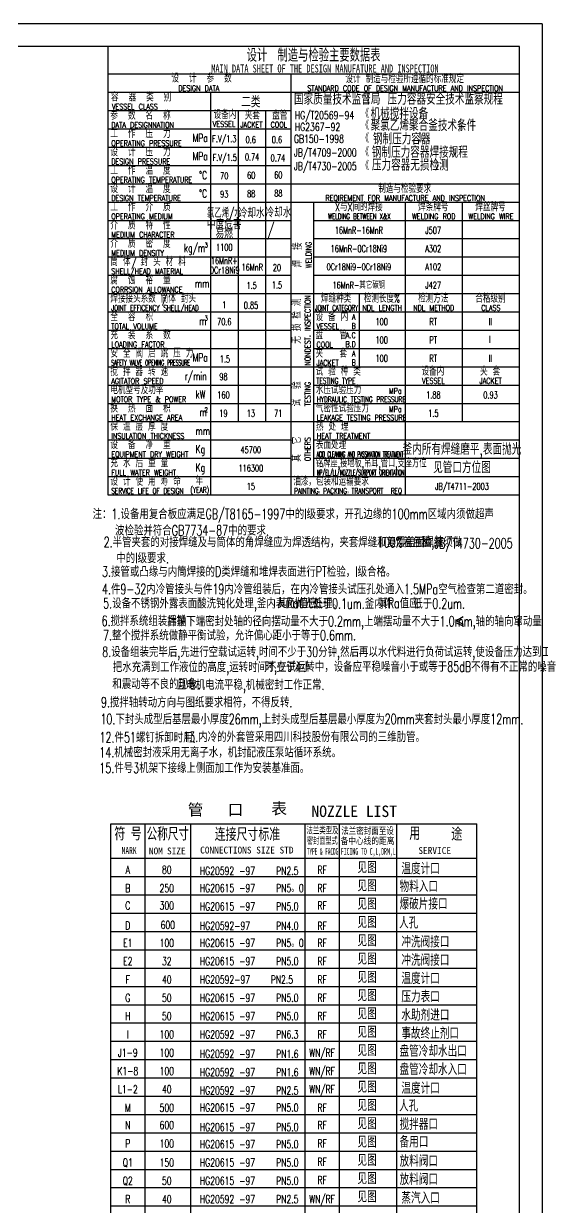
# Model space of a CAD drawing. Extents: x -1586 to 4745, y 878 to 5807.
# Drawn here: x -1219 to -992, y 5289 to 5807 of the extents above; entities that cross this region are included whole.
import ezdxf
from ezdxf.enums import TextEntityAlignment as Align

# ---------------------------------------------------------------- set-up
doc = ezdxf.new("R2010")
doc.units = 0
doc.header["$MEASUREMENT"] = 0
for name, color, linetype in [('剖面层', 3, 'CONTINUOUS'), ('图块层', 7, 'CONTINUOUS'), ('文字层', 6, 'CONTINUOUS')]:
    doc.layers.add(name, color=color, linetype=linetype)
doc.styles.add('FS', font='SIMFANG.TTF', dxfattribs={"width": 0.66})
doc.styles.add('HZ', font='txt', dxfattribs={"width": 0.68, "bigfont": 'hztxt'})
doc.styles.get("Standard").update_dxf_attribs({"font": 'txt.shx', "width": 0.7, "bigfont": 'hztxt.shx'})
doc.styles.add('SZ', font='complex.shx', dxfattribs={"width": 0.7, "bigfont": 'hztxt.shx'})

msp = doc.modelspace()

# ---------------------------------------------------------------- linework, layer by layer
at = {"layer": '剖面层'}
for p, q in [((-992.487, 5806.795), (-992.487, 4755.795)), ((-1030.068, 5544.87), (-1026.963, 5543.348)), ((-1027.11, 5547.504), (-1030.01, 5545.719)), ((-1030.01, 5545.719), (-1027.051, 5544.314))]:
    msp.add_line(p, q, dxfattribs=at)
at = {"layer": '图块层'}
for p, q in [((-992.487, 5806.795), (-1586.487, 5806.795)), ((-1182.487, 5784.795), (-1002.487, 5784.795)), ((-1102.487, 5784.795), (-1102.487, 5600.795)), ((-1182.487, 5776.795), (-1002.487, 5776.795)), ((-1137.487, 5776.795), (-1137.487, 5600.795)), ((-1182.487, 5768.795), (-1102.487, 5768.795)), ((-1125.523, 5768.795), (-1125.523, 5632.795)), ((-1113.523, 5768.795), (-1113.523, 5632.795)), ((-1182.487, 5760.795), (-1102.487, 5760.795)), ((-1182.487, 5752.795), (-1102.487, 5752.795)), ((-1182.487, 5744.795), (-1102.487, 5744.795)), ((-1182.487, 5736.795), (-1002.487, 5736.795)), ((-1182.487, 5728.795), (-1002.487, 5728.795)), ((-1092.487, 5728.795), (-1092.487, 5608.795)), ((-1052.487, 5728.795), (-1052.487, 5600.795)), ((-1027.487, 5728.795), (-1027.487, 5632.795)), ((-1182.487, 5720.795), (-1102.487, 5720.795)), ((-1092.487, 5720.795), (-1002.487, 5720.795)), ((-1182.487, 5712.795), (-1102.487, 5712.795)), ((-1092.487, 5712.795), (-1002.487, 5712.795)), ((-1182.487, 5704.795), (-1102.487, 5704.795)), ((-1092.487, 5704.795), (-1002.487, 5704.795)), ((-1182.487, 5696.795), (-1102.487, 5696.795)), ((-1092.487, 5696.795), (-1002.487, 5696.795)), ((-1182.487, 5688.795), (-1092.487, 5688.795)), ((-1092.487, 5688.795), (-1002.487, 5688.795)), ((-1072.487, 5688.795), (-1072.487, 5656.795)), ((-1182.487, 5680.795), (-1102.487, 5680.795)), ((-1092.487, 5680.795), (-1002.487, 5680.795)), ((-1182.487, 5672.795), (-1102.487, 5672.795)), ((-1092.487, 5672.795), (-1002.487, 5672.795)), ((-1182.487, 5664.795), (-1102.487, 5664.795)), ((-1092.487, 5664.795), (-1002.487, 5664.795)), ((-1182.487, 5656.795), (-1102.487, 5656.795)), ((-1102.487, 5656.795), (-1002.487, 5656.795)), ((-1182.487, 5648.795), (-1102.487, 5648.795)), ((-1092.487, 5648.795), (-1002.487, 5648.795)), ((-1182.487, 5640.795), (-1102.487, 5640.795)), ((-1092.487, 5640.795), (-1002.487, 5640.795)), ((-1182.487, 5632.795), (-1002.487, 5632.795)), ((-1182.487, 5624.795), (-1102.487, 5624.795)), ((-1092.487, 5624.795), (-1002.487, 5624.795)), ((-1182.487, 5616.795), (-1102.487, 5616.795)), ((-1092.487, 5616.795), (-1002.487, 5616.795)), ((-1182.487, 5608.795), (-1002.487, 5608.795)), ((-1166.105, 5217.876), (-1166.105, 5456.876)), ((-1146.105, 5217.876), (-1146.105, 5456.876)), ((-1096.105, 5217.876), (-1096.105, 5456.876)), ((-1081.105, 5217.876), (-1081.105, 5456.876)), ((-1056.105, 5217.876), (-1056.105, 5456.876)), ((-1181.105, 5441.876), (-1021.105, 5441.876)), ((-1181.105, 5433.876), (-1021.105, 5433.876)), ((-1181.105, 5425.876), (-1021.105, 5425.876)), ((-1181.105, 5417.876), (-1021.105, 5417.876)), ((-1181.105, 5409.876), (-1021.105, 5409.876)), ((-1181.105, 5401.876), (-1021.105, 5401.876)), ((-1181.105, 5393.876), (-1021.105, 5393.876)), ((-1181.105, 5393.876), (-1021.105, 5393.876)), ((-1181.105, 5385.876), (-1021.105, 5385.876)), ((-1181.105, 5377.876), (-1021.105, 5377.876)), ((-1181.105, 5369.876), (-1021.105, 5369.876)), ((-1181.105, 5361.876), (-1021.105, 5361.876)), ((-1181.105, 5353.876), (-1021.105, 5353.876)), ((-1181.105, 5345.876), (-1021.105, 5345.876)), ((-1181.105, 5337.876), (-1021.105, 5337.876)), ((-1181.105, 5329.876), (-1021.105, 5329.876)), ((-1181.105, 5321.876), (-1021.105, 5321.876)), ((-1181.105, 5313.876), (-1021.105, 5313.876)), ((-1181.105, 5305.876), (-1021.105, 5305.876)), ((-1181.105, 5297.876), (-1021.105, 5297.876)), ((-1181.105, 5289.876), (-1021.105, 5289.876))]:
    msp.add_line(p, q, dxfattribs=at)
at = {"layer": '图块层', "color": 1}
for p, q in [((-1002.487, 5796.795), (-1561.487, 5796.795)), ((-1182.487, 5796.795), (-1182.487, 5600.795)), ((-1002.487, 4765.795), (-1002.487, 5796.795)), ((-1182.487, 5600.795), (-1002.487, 5600.795)), ((-1181.105, 5456.876), (-1021.105, 5456.876)), ((-1181.105, 5217.876), (-1181.105, 5456.876)), ((-1021.105, 5217.876), (-1021.105, 5456.876))]:
    msp.add_line(p, q, dxfattribs=at)

# ---------------------------------------------------------------- texts
at = {"layer": '剖面层', "style": 'HZ', "width": 0.68}
for s, p in [('注：1.设备用复合板应满足GB/T8165-1997中的I级要求，开孔边缘的100mm区域内须做超声', (-1189.093, 5590.18)), ('波检验并符合GB7734-87中的要求.', (-1179.273, 5582.991)), ('2.半管夹套的对接焊缝及与筒体的角焊缝应为焊透结构，夹套焊缝和复层盖面焊缝须做  ', (-1184.292, 5577.878)), ('  100%着色检', (-1069.936, 5577.835)), ('  验,按', (-1050.642, 5578.124)), (' JB/T4730-2005', (-1042.426, 5577.392)), ('中的I级要求.', (-1178.742, 5570.91)), ('3.接管或凸缘与内筒焊接的D类焊缝和堆焊表面进行PT检验，I级合格。', (-1184.967, 5564.958)), ('4.件9-32内冷管接头与件19内冷管组装后，在内冷管接头试压孔处通入1.5MPa空气检查第二道密封。', (-1184.979, 5557.342)), ('5.设备不锈钢外露表面酸洗钝化处理,釜内表面抛光处理。', (-1184.484, 5551.124)), ('其Ra值应 ', (-1108.379, 5551.217)), ('低于0.1um.釜内件', (-1092.645, 5550.973)), ('其Ra值应 ', (-1064.213, 5551.217)), ('低于0.2um.', (-1048.889, 5550.973)), ('6.搅拌系统组装后搅  ', (-1185.175, 5543.438)), ('拌轴下端密封处轴的径向摆动量不大于0.2mm,上端摆动量不大于1.0mm,轴的轴向窜动量   0.2mm ', (-1156.393, 5543.279)), ('7.整个搅拌系统做静平衡试验，允许偏心距小于等于0.6mm.', (-1184.535, 5537.136)), ('8.设备组装完毕后,先进行空载试运转,时间不少于30分钟,然后再以水代料进行负荷试运转,使设备压力达到工作压力,', (-1184.903, 5529.904)), ('把水充满到工作液位的高度,运转时间不少于4小', (-1180.255, 5523.252)), ('时,在试运转中，设备应平稳噪音小于或等于85dB不得有不正常的噪音', (-1113.886, 5523.408)), ('和震动等不良的现象.', (-1180.463, 5515.889)), ('且电机电流平稳,机械密封工作正常.', (-1152.302, 5515.516)), ('9.搅拌轴转动方向与图纸要求相符，不得反转.', (-1185.458, 5507.842)), ('10.下封头成型后基层最小厚度26mm,上封头成型后基层最小厚度为20mm夹套封头最小厚度12mm.', (-1185.686, 5500.479)), ('12.件51螺钉拆卸时用.', (-1186.084, 5492.509)), ('13.内冷的外套管采用四川科技股份有限公司的三维肋管。', (-1149.495, 5492.734)), ('14.机械密封液采用无离子水，机封配液压泵站循环系统。', (-1186.166, 5485.964)), ('15.件号3机架下接缘上侧面加工作为安装基准面。', (-1186.166, 5479.153))]:
    msp.add_text(s, height=4.5, dxfattribs=at).set_placement(p)
at = {"layer": '图块层', "style": 'FS', "width": 0.66}
msp.add_text('设计  制造与检验主要数据表', height=5, dxfattribs=at).set_placement((-1092.487, 5790.693), align=Align.CENTER)
at = {"layer": '图块层', "style": 'FS'}
for s, height, width, p in [('MAIN DATA SHEET OF THE DESIGN MANUFATURE AND INSPECTION', 3.5, 0.66, (-1137.211, 5785.445)), ('符 号', 5, 0.7, (-1179.577, 5450.263)), ('连接尺寸标准', 5, 0.7, (-1135.723, 5450.016)), ('用', 5, 0.7, (-1050.643, 5450.438)), ('途', 5, 0.7, (-1032.282, 5450.134)), ('MARK', 3, 0.66, (-1176.348, 5443.782))]:
    msp.add_text(s, height=height, dxfattribs=dict(at, width=width)).set_placement(p)
at = {"layer": '图块层'}
for s, height, width, p in [('设  计  参  数', 3.5, 0.7, (-1154.615, 5781.095)), ('容  器  类  别', 3.5, 0.7, (-1181.049, 5772.847)), ('DESIGN DATA', 2.5, 0.7, (-1151.621, 5777.333)), ('VESSEL CLASS', 2.5, 0.7, (-1180.659, 5769.271)), ('参  数  名  称', 3.5, 0.7, (-1181.307, 5764.852)), ('工  作  压  力', 3.5, 0.7, (-1181.307, 5756.852)), ('DATA DESIGNNATION', 2.5, 0.7, (-1180.917, 5761.275)), ('OPERATING PRESSURE', 2.5, 0.7, (-1180.917, 5753.275)), ('MPa', 3.5, 0.7, (-1145.4, 5755.067)), ('设  计  压  力', 3.5, 0.7, (-1181.307, 5748.852)), ('MPa', 3.5, 0.7, (-1145.4, 5747.067)), ('工  作  温  度', 3.5, 0.7, (-1181.307, 5740.852)), ('DESIGN PRESSURE', 2.5, 0.7, (-1180.917, 5745.275)), ('OPERATING TEMPERATURE', 2.5, 0.7, (-1180.917, 5737.275)), ('%%dC', 3.5, 0.7, (-1142.507, 5738.757)), ('设  计  温  度', 3.5, 0.7, (-1181.307, 5732.852)), ('%%dC', 3.5, 0.7, (-1142.507, 5730.757)), ('DESIGN TEMPERATURE', 2.5, 0.7, (-1180.917, 5729.275)), ('工  作  介  质', 3.5, 0.7, (-1181.307, 5724.852)), ('介  质  特  性', 3.5, 0.7, (-1181.307, 5716.852)), ('OPERATING MEDIUM', 2.5, 0.7, (-1180.917, 5721.275)), ('MEDIUM CHARACTER', 2.5, 0.7, (-1180.917, 5713.275)), ('介  质  密  度', 3.5, 0.7, (-1181.307, 5708.852)), ('kg/m', 3.5, 0.7, (-1149.146, 5706.963)), ('3', 2, 0.7, (-1140.175, 5708.989)), ('筒 体  封 头 材 料', 3.5, 0.7, (-1181.307, 5700.852)), ('MEDIUM DENSITY', 2.5, 0.7, (-1180.917, 5705.275)), ('/', 3.5, 0.7, (-1172.205, 5700.573)), ('SHELL/HEAD MATERIAL', 2.5, 0.7, (-1180.917, 5697.275)), ('腐  蚀  裕  量', 3.5, 0.7, (-1181.307, 5692.852)), ('mm', 3.5, 0.7, (-1144.309, 5691.509)), ('焊接接头系数 筒体 封头', 3.5, 0.7, (-1181.307, 5684.852)), ('CORRSION ALLOWANCE', 2.5, 0.7, (-1180.917, 5689.275)), ('/', 3.5, 0.7, (-1158.74, 5684.692)), ('JOINT EFFICENCY SHELL/HEAD', 2.5, 0.6, (-1180.917, 5681.275)), ('全  容  积', 3.5, 0.7, (-1181.307, 5676.852)), ('m', 3.5, 0.7, (-1142.515, 5674.963)), ('3', 2, 0.7, (-1140.175, 5676.989)), ('设 备 内', 3.5, 0.7, (-1091.612, 5676.828)), ('充  装  系  数', 3.5, 0.7, (-1181.307, 5668.852)), ('TOTAL VOLUME', 2.5, 0.7, (-1180.917, 5673.275)), ('盘   管', 3.5, 0.7, (-1091.612, 5668.828)), ('VESSEL ', 2.5, 0.7, (-1091.222, 5673.252)), ('LOADING FACTOR', 2.5, 0.7, (-1180.917, 5665.275)), ('COOL', 2.5, 0.7, (-1091.222, 5665.252)), ('安 全 阀 启 跳 压 力', 3.5, 0.7, (-1181.307, 5660.852)), ('MPa', 3.5, 0.7, (-1145.4, 5659.067)), ('夹   套', 3.5, 0.7, (-1091.612, 5660.828)), ('搅 拌 器 转 速', 3.5, 0.7, (-1181.307, 5652.852)), ('SAFETY VALVE OPENING PRESSURE', 2.5, 0.47, (-1180.917, 5657.275)), ('试 验 种 类', 3.5, 0.7, (-1091.612, 5652.964)), ('JACKET', 2.5, 0.7, (-1091.222, 5657.252)), ('AGITATOR SPEED', 2.5, 0.7, (-1180.917, 5649.275)), ('r/min', 3.5, 0.7, (-1148.824, 5650.963)), ('TESTING TYPE', 2.5, 0.6, (-1091.222, 5649.388)), ('电机型号及功率', 3.5, 0.7, (-1181.307, 5644.852)), ('kW', 3.5, 0.7, (-1144.075, 5642.963)), ('水压试验压力', 3.5, 0.7, (-1091.455, 5644.852)), ('MPa', 2.5, 0.7, (-1059.551, 5644.997)), ('MOTOR TYPE & POWER', 2.5, 0.7, (-1180.917, 5641.275)), ('HYDRAULIC TESTING PRESSURE', 2.5, 0.6, (-1091.065, 5641.275)), ('换  热  面  积', 3.5, 0.7, (-1181.307, 5636.852)), ('m', 3.5, 0.7, (-1142.379, 5635.209)), ('2', 2, 0.7, (-1140.175, 5636.989)), ('气密性试验压力', 3.5, 0.7, (-1091.455, 5636.852)), ('MPa', 2.5, 0.7, (-1059.551, 5636.997)), ('保 温 层 厚 度', 3.5, 0.7, (-1181.307, 5628.852)), ('HEAT EXCHANGE AREA', 2.5, 0.7, (-1180.917, 5633.275)), ('热 处 理', 3.5, 0.7, (-1091.455, 5628.852)), ('LEAKAGE TESTING PRESSURE', 2.5, 0.65, (-1091.065, 5633.275)), ('INSULATION THICKNESS', 2.5, 0.7, (-1180.917, 5625.275)), ('mm', 3.5, 0.7, (-1144.075, 5626.963)), ('HEAT TREATMENT', 2.5, 0.7, (-1091.065, 5625.275)), ('设  备  净  重  ', 3.5, 0.7, (-1181.307, 5620.852)), ('Kg', 3.5, 0.7, (-1144.075, 5618.963)), ('表面处理', 3.5, 0.7, (-1091.455, 5620.852)), ('充 水 后 重 量', 3.5, 0.7, (-1181.307, 5612.852)), ('EQUIPMENT DRY WEIGHT', 2.5, 0.7, (-1180.917, 5617.275)), ('铭牌座,接地板,吊耳,管口,支座方位', 3.5, 0.67, (-1091.455, 5612.852)), ('ACID CLEANING AND PASSIVATION TREATMENT', 2.5, 0.4, (-1091.065, 5617.275)), ('FULL WATER WEIGHT', 2.5, 0.7, (-1180.917, 5609.275)), ('Kg', 3.5, 0.7, (-1144.075, 5610.963)), ('NP/EL/LL/NOZZLE/SURPORT ORIENTATION', 2.5, 0.43, (-1091.065, 5609.275)), ('设 计 使 用 寿 命  ', 3.5, 0.7, (-1181.307, 5604.852)), ('年', 3.5, 0.7, (-1144.075, 5605.145)), ('油漆，包装和运输要求', 3.5, 0.7, (-1101.389, 5604.852)), ('SERVICE LIFE OF DESIGN', 2.5, 0.6, (-1180.917, 5601.275)), ('(YEAR)', 2.5, 0.6, (-1146.338, 5601.716)), ('PAINTING，PACKING，TRANSPORT  REQ', 2.5, 0.6, (-1100.999, 5601.275))]:
    msp.add_text(s, height=height, dxfattribs=dict(at, width=width)).set_placement(p)
for s, height, width, p in [('设计 制造与检验所遵循的标准规定', 3.5, 0.7, (-1052.652, 5780.852)), ('STANDARD CODE OF DESIGN MANUFACTURE AND INSPECTION', 2.5, 0.7, (-1052.465, 5777.275)), ('设备内', 3.5, 0.7, (-1131.211, 5765.196)), ('夹套', 3.5, 0.7, (-1119.246, 5764.931)), ('盘管', 3.5, 0.7, (-1107.246, 5764.931)), ('VESSEL', 2.5, 0.67, (-1131.628, 5761.62)), ('JACKET', 2.5, 0.67, (-1119.663, 5761.355)), ('COOL', 2.5, 0.67, (-1107.663, 5761.355)), ('制造与检验要求', 3.5, 0.7, (-1052.652, 5732.852)), ('REQIREMENT FOR MANUFACTURE AND INSPECTION', 2.5, 0.7, (-1052.465, 5729.275)), ('X与X间的焊接', 3.5, 0.7, (-1072.652, 5724.852)), ('焊条牌号', 3.5, 0.7, (-1040.152, 5724.852)), ('焊丝牌号', 3.5, 0.7, (-1015.152, 5724.852)), ('WELDING BETWEEN X&X', 2.5, 0.55, (-1072.465, 5721.275)), ('WELDING ROD', 2.5, 0.7, (-1039.965, 5721.275)), ('WELDING WIRE', 2.5, 0.7, (-1014.965, 5721.275)), ('焊缝种类', 3.5, 0.7, (-1082.652, 5684.852)), ('检测长度%', 3.5, 0.7, (-1062.652, 5684.852)), ('检测方法', 3.5, 0.7, (-1040.152, 5684.852)), ('合格级别', 3.5, 0.7, (-1015.152, 5684.852)), ('JOINT CATEGORY', 2.5, 0.55, (-1082.465, 5681.275)), ('NDL LENGTH', 2.5, 0.7, (-1062.465, 5681.275)), ('NDL METHOD', 2.5, 0.7, (-1039.965, 5681.275)), ('CLASS', 2.5, 0.7, (-1014.965, 5681.275)), ('A', 2.5, 0.7, (-1074.949, 5677.31)), ('B', 2.5, 0.7, (-1074.949, 5673.39)), ('A.', 2.5, 0.7, (-1077.214, 5669.31)), ('B.', 2.5, 0.7, (-1077.214, 5665.39)), ('C', 2.5, 0.7, (-1074.949, 5669.31)), ('D', 2.5, 0.7, (-1074.949, 5665.39)), ('A', 2.5, 0.7, (-1074.949, 5661.31)), ('B', 2.5, 0.7, (-1074.949, 5657.39)), ('设备内', 3.5, 0.7, (-1040.309, 5652.964)), ('夹 套', 3.5, 0.7, (-1015.309, 5652.964)), ('VESSEL', 2.5, 0.7, (-1040.122, 5649.388)), ('JACKET', 2.5, 0.7, (-1015.122, 5649.388))]:
    msp.add_text(s, height=height, dxfattribs=dict(at, width=width)).set_placement(p, align=Align.CENTER)
at = {"layer": '图块层', "width": 0.7}
for s, height, p in [('焊  接', 3.5, (-1097.669, 5705.679)), ('WELDING', 2.5, (-1093.424, 5705.658)), ('无 损 检 测', 3.5, (-1098.063, 5676.765)), ('NONDEST. INSPECTION', 2.5, (-1093.818, 5672.681)), ('试  验', 3.5, (-1098.063, 5644.892)), ('TESTING', 2.5, (-1093.818, 5644.87)), ('其  它', 3.5, (-1098.063, 5620.765)), ('OTHERS', 2.5, (-1093.818, 5620.744))]:
    msp.add_text(s, height=height, rotation=90, dxfattribs=at).set_placement(p, align=Align.CENTER)
at = {"layer": '图块层', "style": 'FS'}
for s, height, p in [('管', 5, (-1147.458, 5460.652)), ('口', 5, (-1130.017, 5460.652)), ('表', 5, (-1110.958, 5461.152)), ('NOZZLE LIST', 5, (-1093.428, 5459.924)), ('NOM', 3, (-1164.476, 5443.593)), ('SIZE', 3, (-1156.566, 5443.593)), ('CONNECTIONS SIZE STD', 3, (-1142.064, 5443.97)), ('SERVICE', 3, (-1046.681, 5443.782))]:
    msp.add_text(s, height=height, dxfattribs=at).set_placement(p)
for s, height, width, p, p2 in [('公称尺寸', 5, 0.668457, (-1165.462, 5450.204), (-1146.962, 5450.204)), ('法兰类型及', 3, 0.674479, (-1095.605, 5452.693), (-1081.605, 5452.693)), ('法兰密封面至设', 3, 0.791481, (-1080.403, 5452.446), (-1057.403, 5452.446)), ('密封面型式', 3, 0.650391, (-1095.416, 5448.134), (-1081.916, 5448.134)), ('备中心线的距离', 3, 0.808687, (-1080.67, 5448.011), (-1057.17, 5448.011)), ('TYPE & FACDG', 3, 0.551968, (-1095.435, 5443.405), (-1081.686, 5443.405)), ('FICING TO C,L,DRM,L', 3, 0.606489, (-1080.556, 5443.405), (-1056.637, 5443.405))]:
    msp.add_text(s, height=height, dxfattribs=dict(at, width=width)).set_placement(p, p2, align=Align.FIT)
at = {"layer": '文字层'}
for s, height, width, p in [('二类', 5, 0.7, (-1119.907, 5770.141)), ('F.V/1.3', 3, 0.6, (-1131.527, 5754.963)), ('0.6', 3, 0.7, (-1119.972, 5754.554)), ('0.6', 3, 0.7, (-1108.492, 5754.554)), ('F.V/1.5', 3, 0.6, (-1131.322, 5746.758)), ('0.74', 3, 0.7, (-1119.357, 5746.963)), ('0.74', 3, 0.7, (-1108.082, 5746.554)), ('70', 3, 0.7, (-1131.527, 5738.758)), ('60', 3, 0.7, (-1119.767, 5738.963)), ('60', 3, 0.7, (-1107.877, 5739.168)), ('88', 3, 0.7, (-1107.877, 5731.168)), ('93', 3, 0.7, (-1131.527, 5730.758)), ('88', 3, 0.7, (-1119.767, 5730.963)), ('氯乙烯/水', 4, 0.6, (-1131.527, 5721.936)), ('冷却水', 4, 0.7, (-1119.562, 5721.936)), ('冷却水', 4, 0.7, (-1107.877, 5722.141)), ('中度危害', 4, 0.7, (-1131.527, 5716.962)), ('/', 5, 0.7, (-1111.157, 5714.141)), ('易燃', 4, 0.7, (-1131.527, 5713.054)), ('16MnR-16MnR', 3, 0.7, (-1072.691, 5714.963)), ('J507', 3, 0.7, (-1040.191, 5714.963)), ('1100', 3, 0.6, (-1131.527, 5707.488)), ('16MnR-0Cr18Ni9', 3, 0.7, (-1072.691, 5706.963)), ('A302', 3, 0.7, (-1040.191, 5706.963)), ('16MnR+', 3, 0.6, (-1131.527, 5701.626)), ('0Cr18Ni9', 3, 0.6, (-1131.322, 5697.519)), ('16MnR', 3, 0.6, (-1119.287, 5698.81)), ('20', 3, 0.7, (-1108.492, 5698.599)), ('0Cr18Ni9-0Cr18Ni9', 3, 0.7, (-1072.691, 5698.963)), ('A102', 3, 0.7, (-1040.191, 5698.963)), ('1.5', 3, 0.7, (-1119.562, 5690.824)), ('1.5', 3, 0.7, (-1108.492, 5691.029)), ('16MnR-其它碳钢', 3, 0.7, (-1072.691, 5690.963)), ('J427', 3, 0.7, (-1040.191, 5690.963)), ('1', 3, 0.7, (-1131.527, 5682.349)), ('0.85', 3, 0.7, (-1119.842, 5682.144)), ('70.6', 3, 0.7, (-1131.527, 5674.963)), ('100', 3, 0.7, (-1062.691, 5674.963)), ('RT', 3, 0.7, (-1040.191, 5674.963)), ('II', 3, 0.7, (-1015.191, 5674.963)), ('100', 3, 0.7, (-1062.691, 5666.963)), ('PT', 3, 0.7, (-1040.191, 5666.963)), ('I', 3, 0.7, (-1015.452, 5667.288)), ('1.5', 3, 0.7, (-1131.261, 5658.703)), ('100', 3, 0.7, (-1062.691, 5658.963)), ('RT', 3, 0.7, (-1040.191, 5658.963)), ('II', 3, 0.7, (-1015.191, 5658.963)), ('98', 3, 0.7, (-1131.872, 5650.963)), ('160', 3, 0.7, (-1131.872, 5642.963)), ('1.88', 3, 0.7, (-1040.11, 5642.963)), ('0.93', 3, 0.7, (-1015.11, 5642.963)), ('19', 3, 0.7, (-1131.896, 5634.963)), ('13', 3, 0.7, (-1119.907, 5634.963)), ('71', 3, 0.7, (-1107.931, 5634.963)), ('1.5', 3, 0.7, (-1040.11, 5634.963)), ('45700', 3, 0.7, (-1119.907, 5618.963)), ('釜内所有焊缝磨平,表面抛光', 5, 0.7, (-1027.61, 5618.303)), ('见管口方位图', 5, 0.7, (-1027.61, 5610.303)), ('116300', 3, 0.7, (-1119.907, 5610.963)), ('15', 3, 0.7, (-1119.907, 5602.963)), ('JB/T4711-2003', 3, 0.7, (-1027.61, 5602.963)), ('A', 3.5, 0.7, (-1173.705, 5435.128)), ('80', 3.5, 0.7, (-1156.66, 5435.128)), ('RF', 3.5, 0.7, (-1088.735, 5435.041)), ('B', 3.5, 0.7, (-1173.705, 5427.041)), ('250', 3.5, 0.7, (-1156.66, 5427.041)), ('RF', 3.5, 0.7, (-1088.735, 5427.041)), ('C', 3.5, 0.7, (-1173.705, 5419.469)), ('300', 3.5, 0.7, (-1156.66, 5419.469)), ('RF', 3.5, 0.7, (-1088.735, 5419.469)), ('D', 3.5, 0.7, (-1173.705, 5410.743)), ('600', 3.5, 0.7, (-1156.207, 5410.97)), ('RF', 3.5, 0.7, (-1088.735, 5410.541)), ('E1', 3.5, 0.7, (-1173.705, 5403.099)), ('100', 3.5, 0.7, (-1156.66, 5403.099)), ('RF', 3.5, 0.7, (-1088.735, 5403.099)), ('E2', 3.5, 0.7, (-1173.705, 5395.099)), ('32', 3.5, 0.7, (-1156.66, 5395.099)), ('RF', 3.5, 0.7, (-1088.735, 5395.099)), ('F', 3.5, 0.7, (-1173.705, 5387.099)), ('40', 3.5, 0.7, (-1156.66, 5387.099)), ('RF', 3.5, 0.7, (-1088.735, 5387.099)), ('G', 3.5, 0.7, (-1173.705, 5379.099)), ('50', 3.5, 0.7, (-1156.66, 5379.099)), ('RF', 3.5, 0.7, (-1088.735, 5379.099)), ('H', 3.5, 0.7, (-1173.705, 5371.099)), ('50', 3.5, 0.7, (-1156.66, 5371.099)), ('RF', 3.5, 0.7, (-1088.735, 5371.099)), ('I', 3.5, 0.7, (-1173.705, 5363.099)), ('100', 3.5, 0.7, (-1156.66, 5363.099)), ('RF', 3.5, 0.7, (-1088.735, 5363.099)), ('J1-9', 3.5, 0.7, (-1173.705, 5355.128)), ('100', 3.5, 0.7, (-1156.66, 5355.128)), ('WN/RF', 3.5, 0.7, (-1088.735, 5355.128)), ('WN/RF', 3.5, 0.7, (-1088.735, 5347.099)), ('K1-8', 3.5, 0.7, (-1173.705, 5347.099)), ('100', 3.5, 0.7, (-1156.66, 5347.099)), ('L1-2', 3.5, 0.7, (-1173.705, 5339.128)), ('40', 3.5, 0.7, (-1156.66, 5339.128)), ('WN/RF', 3.5, 0.7, (-1088.735, 5339.128)), ('M', 3.5, 0.7, (-1173.705, 5331.041)), ('500', 3.5, 0.7, (-1156.66, 5331.041)), ('RF', 3.5, 0.7, (-1088.735, 5331.041)), ('N', 3.5, 0.7, (-1173.705, 5323.469)), ('600', 3.5, 0.7, (-1156.66, 5323.469)), ('RF', 3.5, 0.7, (-1088.735, 5323.469)), ('P', 3.5, 0.7, (-1173.705, 5315.411)), ('100', 3.5, 0.7, (-1156.66, 5315.411)), ('RF', 3.5, 0.7, (-1088.735, 5315.469)), ('Q1', 3.5, 0.7, (-1173.705, 5307.099)), ('150', 3.5, 0.7, (-1156.66, 5307.099)), ('RF', 3.5, 0.7, (-1088.735, 5307.411)), ('Q2', 3.5, 0.7, (-1173.705, 5299.128)), ('50', 3.5, 0.7, (-1156.66, 5299.128)), ('RF', 3.5, 0.7, (-1088.735, 5299.411)), ('R', 3.5, 0.7, (-1173.705, 5291.099)), ('40', 3.5, 0.7, (-1156.66, 5291.099)), ('WN/RF', 3.5, 0.7, (-1088.735, 5291.099))]:
    msp.add_text(s, height=height, dxfattribs=dict(at, width=width)).set_placement(p, align=Align.CENTER)
at = {"layer": '文字层', "width": 0.7}
for s, height, p in [('国家质量技术监督局 压力容器安全技术监察规程', 5, (-1101.049, 5771.368)), ('机械搅拌设备', 5, (-1067.567, 5765.025)), ('HG/T20569-94', 3.5, (-1100.655, 5765.025)), ('聚氯乙烯聚合釜技术条件', 5, (-1067.567, 5759.883)), ('HG2367-92', 3.5, (-1100.655, 5759.883)), ('GB150-1998', 3.5, (-1101.049, 5754.693)), ('\u3000钢制压力容器', 5, (-1070.738, 5753.953)), ('JB/T4709-2000', 3.5, (-1101.049, 5748.693)), (' 钢制压力容器焊接规程  ', 5, (-1070.126, 5748.138)), ('JB/T4730-2005', 3.5, (-1101.049, 5742.693)), (' 压力容器无损检测  ', 5, (-1070.126, 5742.508)), ('HG20592 -97   PN2.5', 3.5, (-1142.197, 5434.599)), ('HG20615 -97   PN5。0', 3.5, (-1142.197, 5427.099)), ('HG20615 -97   PN5.0', 3.5, (-1142.197, 5419.099)), ('HG20592-97    PN4.0', 3.5, (-1142.197, 5410.599)), ('HG20615 -97   PN5。0', 3.5, (-1142.197, 5403.099)), ('HG20615 -97   PN5.0', 3.5, (-1142.197, 5395.099)), ('HG20592-97   PN2.5', 3.5, (-1142.197, 5387.099)), ('HG20615 -97   PN5.0', 3.5, (-1142.197, 5379.099)), ('HG20615 -97   PN5.0', 3.5, (-1142.197, 5371.099)), ('HG20592 -97   PN6.3', 3.5, (-1142.197, 5363.099)), ('HG20592 -97   PN1.6', 3.5, (-1142.197, 5354.599)), ('HG20592 -97   PN1.6', 3.5, (-1142.197, 5346.599)), ('HG20592 -97   PN2.5', 3.5, (-1142.197, 5338.599)), ('HG20615 -97   PN5.0', 3.5, (-1142.197, 5331.099)), ('HG20615 -97   PN5.0', 3.5, (-1142.197, 5322.599)), ('HG20615 -97   PN5.0', 3.5, (-1142.197, 5315.099)), ('HG20615 -97   PN5.0', 3.5, (-1142.197, 5307.099)), ('HG20615 -97   PN5.0', 3.5, (-1142.197, 5299.099)), ('HG20592 -97   PN2.5', 3.5, (-1142.197, 5291.099))]:
    msp.add_text(s, height=height, dxfattribs=at).set_placement(p)
at = {"layer": '文字层'}
for s, height, style, width, p in [('《', 3.5, 'FS', 0.66, (-1071.041, 5772.192)), ('》', 3.5, 'FS', 0.66, (-1024.85, 5772.261)), ('《', 3.5, 'FS', 0.66, (-1071.523, 5765.932)), ('》', 3.5, 'FS', 0.66, (-1046.446, 5765.325)), ('《', 3.5, 'FS', 0.66, (-1071.523, 5760.79)), ('》', 3.5, 'FS', 0.66, (-1029.363, 5760.056)), ('《', 3.5, 'FS', 0.66, (-1071.523, 5755.169)), ('》', 3.5, 'FS', 0.66, (-1046.535, 5755.294)), ('《', 3.5, 'FS', 0.66, (-1071.523, 5749.169)), ('》', 3.5, 'FS', 0.66, (-1032.118, 5749.006)), ('《', 3.5, 'FS', 0.66, (-1071.523, 5743.169)), ('》', 3.5, 'FS', 0.66, (-1039.327, 5743.006)), ('温度计口', 5, 'SZ', 0.7, (-1054.105, 5434.876)), ('物料入口', 5, 'SZ', 0.7, (-1054.902, 5427.099)), ('爆破片接口', 5, 'SZ', 0.7, (-1054.902, 5419.469)), ('人孔', 5, 'SZ', 0.7, (-1055.128, 5411.196)), ('冲洗阀接口', 5, 'SZ', 0.7, (-1054.105, 5402.876)), ('冲洗阀接口', 5, 'SZ', 0.7, (-1054.105, 5394.876)), ('温度计口', 5, 'SZ', 0.7, (-1054.105, 5386.876)), ('压力表口', 5, 'SZ', 0.7, (-1054.105, 5378.876)), ('水助剂进口', 5, 'SZ', 0.7, (-1054.105, 5370.876)), ('事故终止剂口', 5, 'SZ', 0.7, (-1054.105, 5362.876)), ('盘管冷却水出口', 5, 'SZ', 0.7, (-1054.902, 5355.128)), ('盘管冷却水入口', 5, 'SZ', 0.7, (-1054.902, 5347.099)), ('温度计口', 5, 'SZ', 0.7, (-1054.105, 5338.876)), ('人孔', 5, 'SZ', 0.7, (-1055.128, 5331.196)), ('搅拌器口', 5, 'SZ', 0.7, (-1054.902, 5323.128)), ('备用口', 5, 'SZ', 0.7, (-1054.902, 5315.411)), ('放料阀口', 5, 'SZ', 0.7, (-1054.902, 5307.041)), ('放料阀口', 5, 'SZ', 0.7, (-1054.902, 5299.041)), ('蒸汽入口', 5, 'SZ', 0.7, (-1054.105, 5290.876))]:
    msp.add_text(s, height=height, dxfattribs=dict(at, style=style, width=width)).set_placement(p)
at = {"layer": '文字层', "style": 'SZ', "width": 0.7}
for p in [(-1069.106, 5435.411), (-1069.106, 5427.411), (-1069.106, 5419.411), (-1069.106, 5411.411), (-1069.106, 5403.411), (-1069.106, 5395.411), (-1069.106, 5387.411), (-1069.106, 5379.411), (-1069.106, 5371.411), (-1069.106, 5363.411), (-1069.106, 5355.411), (-1069.106, 5347.411), (-1069.106, 5339.411), (-1069.106, 5331.411), (-1069.106, 5323.411), (-1069.106, 5315.411), (-1069.106, 5307.411), (-1069.106, 5299.411), (-1069.106, 5291.411)]:
    msp.add_text('见图', height=5, dxfattribs=at).set_placement(p, align=Align.CENTER)

doc.saveas('drawing.dxf')
